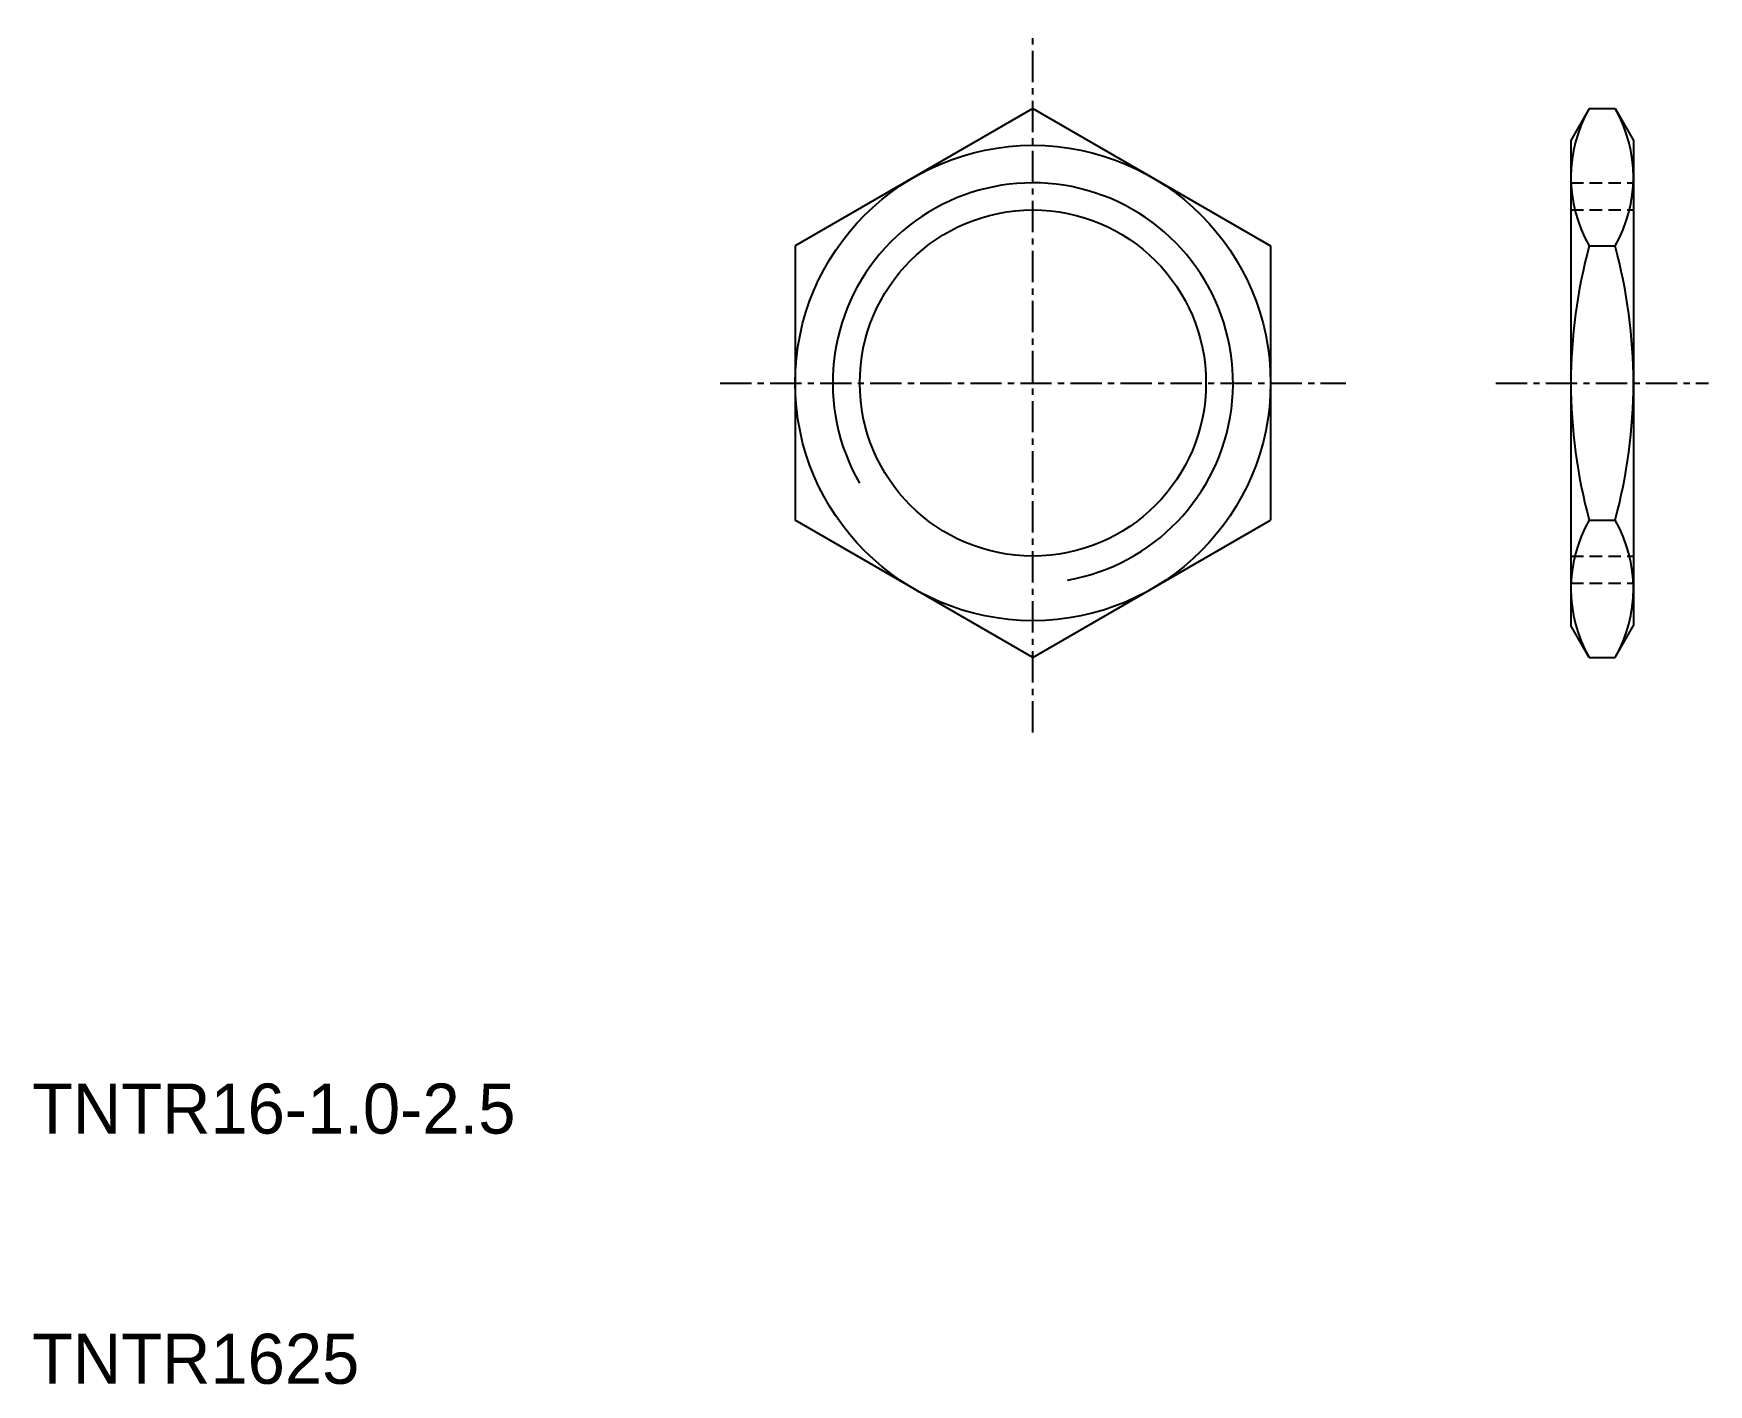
# Model space of a CAD drawing. Extents: x 10.1 to 77, y 10 to 64.
import ezdxf

# ---------------------------------------------------------------- set-up
doc = ezdxf.new("R2010")
doc.units = 0
doc.linetypes.add('CENTER', pattern=[2, 1.25, -0.25, 0.25, -0.25])
doc.linetypes.add('DASHED', pattern=[0.75, 0.5, -0.25])
doc.layers.get('0').update_dxf_attribs({"linetype": 'CONTINUOUS'})
doc.layers.add('CENTER', color=1, linetype='CENTER')

msp = doc.modelspace()

# ---------------------------------------------------------------- linework, layer by layer
at = {"color": 7, "linetype": 'CONTINUOUS'}
for p, q in [((50, 60.97), (40.5, 55.485)), ((50, 60.97), (59.5, 55.485)), ((72.235, 60.97), (71.5, 59.697)), ((72.235, 60.97), (73.265, 60.97)), ((73.265, 60.97), (74, 59.697)), ((71.5, 59.697), (71.5, 40.303)), ((74, 59.697), (74, 40.303)), ((40.5, 55.485), (40.5, 44.515)), ((59.5, 55.485), (59.5, 44.515)), ((72.235, 55.485), (73.265, 55.485)), ((50, 39.03), (40.5, 44.515)), ((50, 39.03), (59.5, 44.515)), ((72.235, 44.515), (73.265, 44.515)), ((72.235, 39.03), (71.5, 40.303)), ((73.265, 39.03), (74, 40.303)), ((72.235, 39.03), (73.265, 39.03))]:
    msp.add_line(p, q, dxfattribs=at)
at = {"color": 3, "linetype": 'DASHED'}
for p, q in [((71.5, 58), (74, 58)), ((71.5, 56.917), (74, 56.917)), ((71.5, 43.082), (74, 43.082)), ((71.5, 42), (74, 42))]:
    msp.add_line(p, q, dxfattribs=at)
at = {"color": 7, "linetype": 'CONTINUOUS'}
for radius in [9.5, 6.918]:
    msp.add_circle((50, 50), radius, dxfattribs=at)
for centre, radius, start, end in [((76.985, 58.227), 5.485, 150, 210), ((68.515, 58.227), 5.485, 330, 30), ((92.337, 50), 20.837, 164.73852, 195.26148), ((53.163, 50), 20.837, 344.73852, 15.26148), ((76.985, 41.773), 5.485, 150, 210), ((68.515, 41.773), 5.485, 330, 30)]:
    msp.add_arc(centre, radius, start, end, dxfattribs=at)
at = {"color": 3, "linetype": 'CONTINUOUS'}
msp.add_arc((50, 50), 8, 280, 210, dxfattribs=at)
at = {"layer": 'CENTER', "color": 1, "linetype": 'CENTER'}
for p, q in [((50, 36.03), (50, 63.97)), ((37.5, 50), (62.5, 50)), ((68.5, 50), (77, 50))]:
    msp.add_line(p, q, dxfattribs=at)

# ---------------------------------------------------------------- texts
at = {"color": 7, "linetype": 'CONTINUOUS'}
for s, p in [('TNTR16-1.0-2.5', (10, 20)), ('TNTR1625', (10, 10))]:
    msp.add_text(s, height=2, dxfattribs=at).set_placement(p)

doc.saveas('drawing.dxf')
